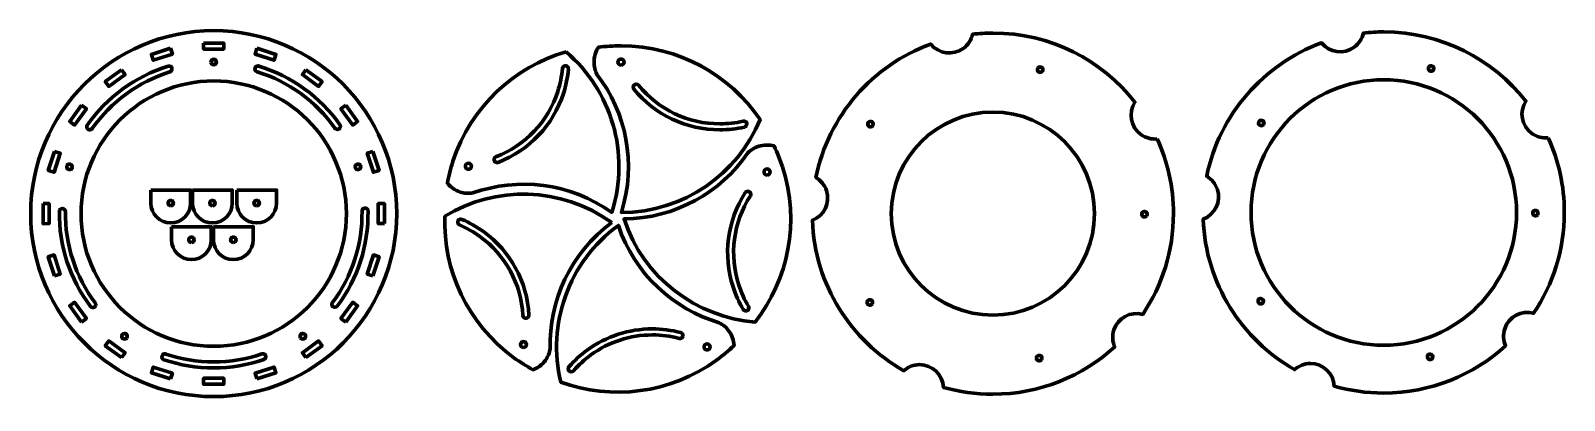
# Model space of a CAD drawing. Header units: inches. Extents: x -572 to 1154, y 60 to 244.
# Drawn here: x -572 to 192, y 60 to 244 of the extents above; entities that cross this region are included whole.
import ezdxf

# ---------------------------------------------------------------- set-up
doc = ezdxf.new("R2010")
doc.units = ezdxf.units.IN
doc.header["$MEASUREMENT"] = 0
doc.layers.add('Layer 1', color=7, linetype='Continuous')

# ---------------------------------------------------------------- blocks, each defined once
blk = doc.blocks.new('block 2')
at = {"layer": 'Layer 1', "color": 7, "lineweight": 100, "true_color": 0xffffff}
for points, knots in [([(-305.08, 233.64), (-330.84, 226.19), (-352.57, 206.52), (-361.48, 179.1), (-362.66, 175.47), (-363.58, 171.81), (-364.24, 168.16), (-362.66, 166.19), (-360.52, 164.64), (-357.94, 163.8), (-355.83, 163.11), (-353.66, 162.98), (-351.61, 163.31), (-329.12, 171.28), (-303.25, 168.49), (-282.41, 153.59), (-272.84, 183.26), (-282.75, 214.56), (-305.08, 233.64)], [0, 0, 0, 0, 1, 1, 1, 2, 2, 2, 3, 3, 3, 4, 4, 4, 5, 5, 5, 6, 6, 6, 6]), ([(-277.76, 236.68), (-281.58, 236.68), (-285.33, 236.42), (-289.02, 235.92), (-290.4, 233.81), (-291.21, 231.3), (-291.21, 228.59), (-291.22, 226.36), (-290.67, 224.26), (-289.72, 222.41), (-275.19, 203.48), (-269.86, 178.02), (-277.58, 153.59), (-246.41, 153.66), (-219.71, 172.76), (-208.46, 199.89), (-223.5, 222.08), (-248.92, 236.68), (-277.76, 236.68)], [0, 0, 0, 0, 1, 1, 1, 2, 2, 2, 3, 3, 3, 4, 4, 4, 5, 5, 5, 6, 6, 6, 6]), ([(-277.76, 227.08), (-278.59, 227.08), (-279.26, 227.75), (-279.26, 228.58), (-279.26, 229.41), (-278.59, 230.09), (-277.76, 230.09), (-276.93, 230.09), (-276.26, 229.41), (-276.26, 228.58), (-276.26, 227.75), (-276.93, 227.08), (-277.76, 227.08)], [0, 0, 0, 0, 1, 1, 1, 2, 2, 2, 3, 3, 3, 4, 4, 4, 4]), ([(-306.43, 212.97), (-311.58, 197.13), (-323.44, 184.59), (-338.98, 178.55), (-339.15, 178.48), (-339.34, 178.44), (-339.52, 178.44), (-340.13, 178.44), (-340.69, 178.83), (-340.91, 179.4), (-341.22, 180.17), (-340.83, 181.04), (-340.06, 181.34), (-325.37, 187.05), (-314.15, 198.92), (-309.28, 213.9), (-308.07, 217.64), (-307.28, 221.5), (-306.93, 225.36), (-306.86, 226.13), (-306.22, 226.72), (-305.44, 226.72), (-305.39, 226.72), (-305.35, 226.72), (-305.3, 226.71), (-304.9, 226.68), (-304.54, 226.49), (-304.28, 226.18), (-304.03, 225.87), (-303.91, 225.48), (-303.94, 225.08), (-304.31, 220.99), (-305.15, 216.92), (-306.43, 212.97)], [0, 0, 0, 0, 1, 1, 1, 2, 2, 2, 3, 3, 3, 4, 4, 4, 5, 5, 5, 6, 6, 6, 7, 7, 7, 8, 8, 8, 9, 9, 9, 10, 10, 10, 11, 11, 11, 11]), ([(-216.24, 196.16), (-220.25, 195.25), (-224.38, 194.79), (-228.53, 194.79), (-245.18, 194.79), (-260.78, 202.19), (-271.33, 215.1), (-271.58, 215.41), (-271.7, 215.8), (-271.66, 216.2), (-271.62, 216.6), (-271.43, 216.96), (-271.12, 217.21), (-270.84, 217.43), (-270.52, 217.55), (-270.17, 217.55), (-269.72, 217.55), (-269.3, 217.35), (-269.01, 217), (-259.03, 204.79), (-244.28, 197.79), (-228.53, 197.79), (-224.61, 197.79), (-220.69, 198.22), (-216.91, 199.09), (-216.79, 199.11), (-216.68, 199.12), (-216.57, 199.12), (-215.88, 199.12), (-215.27, 198.63), (-215.11, 197.96), (-215.03, 197.57), (-215.09, 197.17), (-215.31, 196.83), (-215.52, 196.49), (-215.85, 196.25), (-216.24, 196.16)], [0, 0, 0, 0, 1, 1, 1, 2, 2, 2, 3, 3, 3, 4, 4, 4, 5, 5, 5, 6, 6, 6, 7, 7, 7, 8, 8, 8, 9, 9, 9, 10, 10, 10, 11, 11, 11, 12, 12, 12, 12]), ([(-197.29, 176.27), (-198.47, 179.9), (-199.88, 183.39), (-201.49, 186.74), (-203.92, 187.4), (-206.57, 187.4), (-209.15, 186.57), (-211.26, 185.88), (-213.09, 184.71), (-214.55, 183.24), (-228.07, 163.57), (-250.64, 150.62), (-276.26, 150.42), (-266.55, 120.8), (-240.14, 101.31), (-210.87, 98.99), (-194.41, 120.16), (-188.38, 148.85), (-197.29, 176.27)], [0, 0, 0, 0, 1, 1, 1, 2, 2, 2, 3, 3, 3, 4, 4, 4, 5, 5, 5, 6, 6, 6, 6]), ([(-353.78, 175.1), (-354.61, 175.1), (-355.29, 175.77), (-355.29, 176.6), (-355.29, 177.43), (-354.61, 178.1), (-353.78, 178.1), (-352.95, 178.1), (-352.28, 177.43), (-352.28, 176.6), (-352.28, 175.77), (-352.95, 175.1), (-353.78, 175.1)], [0, 0, 0, 0, 1, 1, 1, 2, 2, 2, 3, 3, 3, 4, 4, 4, 4]), ([(-204.99, 172.26), (-205.82, 172.26), (-206.49, 172.94), (-206.49, 173.77), (-206.49, 174.6), (-205.82, 175.27), (-204.99, 175.27), (-204.16, 175.27), (-203.49, 174.6), (-203.49, 173.77), (-203.49, 172.94), (-204.16, 172.26), (-204.99, 172.26)], [0, 0, 0, 0, 1, 1, 1, 2, 2, 2, 3, 3, 3, 4, 4, 4, 4]), ([(-282.41, 148.54), (-307.67, 166.81), (-340.49, 167.06), (-365.54, 151.72), (-366.41, 124.92), (-354.43, 98.17), (-331.1, 81.22), (-328.01, 78.98), (-324.82, 76.98), (-321.55, 75.22), (-319.19, 76.11), (-317.05, 77.67), (-315.46, 79.86), (-314.15, 81.66), (-313.35, 83.68), (-313.04, 85.73), (-313.66, 109.59), (-303.01, 133.33), (-282.41, 148.54)], [0, 0, 0, 0, 1, 1, 1, 2, 2, 2, 3, 3, 3, 4, 4, 4, 5, 5, 5, 6, 6, 6, 6]), ([(-213.3, 161.87), (-221.83, 148.61), (-223.93, 132.41), (-219.07, 117.43), (-217.85, 113.69), (-216.23, 110.11), (-214.24, 106.78), (-214.03, 106.43), (-213.97, 106.03), (-214.07, 105.64), (-214.17, 105.25), (-214.41, 104.93), (-214.76, 104.72), (-214.99, 104.59), (-215.26, 104.51), (-215.52, 104.51), (-216.06, 104.51), (-216.53, 104.78), (-216.81, 105.24), (-218.92, 108.77), (-220.63, 112.56), (-221.92, 116.51), (-227.06, 132.34), (-224.84, 149.47), (-215.82, 163.49), (-215.55, 163.92), (-215.07, 164.18), (-214.56, 164.18), (-214.27, 164.18), (-214, 164.09), (-213.75, 163.94), (-213.06, 163.49), (-212.86, 162.56), (-213.3, 161.87)], [0, 0, 0, 0, 1, 1, 1, 2, 2, 2, 3, 3, 3, 4, 4, 4, 5, 5, 5, 6, 6, 6, 7, 7, 7, 8, 8, 8, 9, 9, 9, 10, 10, 10, 11, 11, 11, 11]), ([(-324, 101.37), (-324.27, 101.08), (-324.63, 100.9), (-325.03, 100.88), (-325.06, 100.87), (-325.09, 100.87), (-325.12, 100.87), (-325.91, 100.87), (-326.57, 101.49), (-326.61, 102.29), (-327.5, 118.03), (-335.32, 132.36), (-348.07, 141.62), (-351.25, 143.93), (-354.67, 145.88), (-358.24, 147.4), (-358.6, 147.56), (-358.89, 147.85), (-359.04, 148.22), (-359.18, 148.59), (-359.18, 149), (-359.02, 149.37), (-358.78, 149.92), (-358.24, 150.28), (-357.65, 150.28), (-357.44, 150.28), (-357.24, 150.24), (-357.05, 150.16), (-353.28, 148.54), (-349.67, 146.48), (-346.3, 144.05), (-332.83, 134.26), (-324.57, 119.1), (-323.62, 102.46), (-323.6, 102.06), (-323.73, 101.67), (-324, 101.37)], [0, 0, 0, 0, 1, 1, 1, 2, 2, 2, 3, 3, 3, 4, 4, 4, 5, 5, 5, 6, 6, 6, 7, 7, 7, 8, 8, 8, 9, 9, 9, 10, 10, 10, 11, 11, 11, 12, 12, 12, 12]), ([(-223.98, 94.5), (-225.28, 96.3), (-226.95, 97.68), (-228.81, 98.61), (-251.69, 105.39), (-270.98, 122.85), (-279.08, 147.16), (-304.27, 128.77), (-314.64, 97.63), (-307.79, 69.08), (-282.58, 59.96), (-253.43, 63.09), (-230.1, 80.04), (-227.02, 82.28), (-224.13, 84.7), (-221.44, 87.27), (-221.57, 89.79), (-222.38, 92.31), (-223.98, 94.5)], [0, 0, 0, 0, 1, 1, 1, 2, 2, 2, 3, 3, 3, 4, 4, 4, 5, 5, 5, 6, 6, 6, 6]), ([(-246.92, 91.89), (-247.09, 91.23), (-247.69, 90.77), (-248.37, 90.77), (-248.5, 90.77), (-248.63, 90.79), (-248.75, 90.82), (-253.14, 91.97), (-257.64, 92.56), (-262.14, 92.56), (-273.2, 92.56), (-283.8, 89.1), (-292.79, 82.57), (-295.97, 80.26), (-298.88, 77.6), (-301.43, 74.68), (-301.72, 74.36), (-302.13, 74.17), (-302.56, 74.17), (-302.92, 74.17), (-303.27, 74.31), (-303.55, 74.55), (-303.85, 74.81), (-304.03, 75.18), (-304.05, 75.57), (-304.08, 75.97), (-303.95, 76.36), (-303.68, 76.66), (-300.98, 79.75), (-297.91, 82.56), (-294.55, 85), (-285.04, 91.91), (-273.83, 95.56), (-262.15, 95.56), (-257.39, 95.56), (-252.63, 94.94), (-247.99, 93.72), (-247.6, 93.62), (-247.28, 93.37), (-247.07, 93.02), (-246.87, 92.68), (-246.82, 92.28), (-246.92, 91.89)], [0, 0, 0, 0, 1, 1, 1, 2, 2, 2, 3, 3, 3, 4, 4, 4, 5, 5, 5, 6, 6, 6, 7, 7, 7, 8, 8, 8, 9, 9, 9, 10, 10, 10, 11, 11, 11, 12, 12, 12, 13, 13, 13, 14, 14, 14, 14]), ([(-326.34, 86.27), (-327.17, 86.27), (-327.85, 86.94), (-327.85, 87.77), (-327.85, 88.6), (-327.17, 89.27), (-326.34, 89.27), (-325.51, 89.27), (-324.84, 88.6), (-324.84, 87.77), (-324.84, 86.94), (-325.51, 86.27), (-326.34, 86.27)], [0, 0, 0, 0, 1, 1, 1, 2, 2, 2, 3, 3, 3, 4, 4, 4, 4]), ([(-234.86, 85.09), (-235.69, 85.09), (-236.37, 85.76), (-236.37, 86.59), (-236.37, 87.42), (-235.69, 88.09), (-234.86, 88.09), (-234.03, 88.09), (-233.36, 87.42), (-233.36, 86.59), (-233.36, 85.76), (-234.03, 85.09), (-234.86, 85.09)], [0, 0, 0, 0, 1, 1, 1, 2, 2, 2, 3, 3, 3, 4, 4, 4, 4])]:
    blk.add_open_spline(points, degree=3, knots=knots, dxfattribs=at)
blk = doc.blocks.new('block 4')
at = {"layer": 'Layer 1', "color": 7, "lineweight": 100, "true_color": 0xffffff}
for points, knots in [([(-512.02, 164.75), (-512.02, 164.75), (-512.02, 158.28), (-512.02, 158.28), (-512.02, 152.82), (-507.58, 148.39), (-502.12, 148.39), (-496.65, 148.39), (-492.22, 152.82), (-492.22, 158.28), (-492.22, 158.28), (-492.22, 164.75), (-492.22, 164.75), (-492.22, 164.75), (-512.02, 164.75), (-512.02, 164.75)], [0, 0, 0, 0, 1, 1, 1, 2, 2, 2, 3, 3, 3, 4, 4, 4, 5, 5, 5, 5]), ([(-491.26, 164.75), (-491.26, 164.75), (-491.26, 158.28), (-491.26, 158.28), (-491.26, 152.82), (-486.83, 148.39), (-481.36, 148.39), (-475.9, 148.39), (-471.46, 152.82), (-471.46, 158.28), (-471.46, 158.28), (-471.46, 164.75), (-471.46, 164.75), (-471.46, 164.75), (-491.26, 164.75), (-491.26, 164.75)], [0, 0, 0, 0, 1, 1, 1, 2, 2, 2, 3, 3, 3, 4, 4, 4, 5, 5, 5, 5]), ([(-469.19, 164.75), (-469.19, 164.75), (-469.19, 158.28), (-469.19, 158.28), (-469.19, 152.82), (-464.76, 148.39), (-459.3, 148.39), (-453.83, 148.39), (-449.4, 152.82), (-449.4, 158.28), (-449.4, 158.28), (-449.4, 164.75), (-449.4, 164.75), (-449.4, 164.75), (-469.19, 164.75), (-469.19, 164.75)], [0, 0, 0, 0, 1, 1, 1, 2, 2, 2, 3, 3, 3, 4, 4, 4, 5, 5, 5, 5]), ([(-502.12, 156.94), (-502.86, 156.94), (-503.47, 157.54), (-503.47, 158.28), (-503.47, 159.03), (-502.86, 159.63), (-502.12, 159.63), (-501.37, 159.63), (-500.77, 159.03), (-500.77, 158.28), (-500.77, 157.54), (-501.37, 156.94), (-502.12, 156.94)], [0, 0, 0, 0, 1, 1, 1, 2, 2, 2, 3, 3, 3, 4, 4, 4, 4]), ([(-481.36, 156.94), (-482.11, 156.94), (-482.71, 157.54), (-482.71, 158.28), (-482.71, 159.03), (-482.11, 159.63), (-481.36, 159.63), (-480.61, 159.63), (-480.01, 159.03), (-480.01, 158.28), (-480.01, 157.54), (-480.61, 156.94), (-481.36, 156.94)], [0, 0, 0, 0, 1, 1, 1, 2, 2, 2, 3, 3, 3, 4, 4, 4, 4]), ([(-459.3, 156.94), (-460.04, 156.94), (-460.65, 157.54), (-460.65, 158.28), (-460.65, 159.03), (-460.04, 159.63), (-459.3, 159.63), (-458.55, 159.63), (-457.95, 159.03), (-457.95, 158.28), (-457.95, 157.54), (-458.55, 156.94), (-459.3, 156.94)], [0, 0, 0, 0, 1, 1, 1, 2, 2, 2, 3, 3, 3, 4, 4, 4, 4]), ([(-501.7, 146.44), (-501.7, 146.44), (-501.7, 139.98), (-501.7, 139.98), (-501.7, 134.51), (-497.26, 130.08), (-491.8, 130.08), (-486.33, 130.08), (-481.9, 134.51), (-481.9, 139.98), (-481.9, 139.98), (-481.9, 146.44), (-481.9, 146.44), (-481.9, 146.44), (-501.7, 146.44), (-501.7, 146.44)], [0, 0, 0, 0, 1, 1, 1, 2, 2, 2, 3, 3, 3, 4, 4, 4, 5, 5, 5, 5]), ([(-480.83, 146.44), (-480.83, 146.44), (-480.83, 139.98), (-480.83, 139.98), (-480.83, 134.51), (-476.4, 130.08), (-470.93, 130.08), (-465.47, 130.08), (-461.04, 134.51), (-461.04, 139.98), (-461.04, 139.98), (-461.04, 146.44), (-461.04, 146.44), (-461.04, 146.44), (-480.83, 146.44), (-480.83, 146.44)], [0, 0, 0, 0, 1, 1, 1, 2, 2, 2, 3, 3, 3, 4, 4, 4, 5, 5, 5, 5]), ([(-491.8, 138.62), (-492.54, 138.62), (-493.15, 139.23), (-493.15, 139.97), (-493.15, 140.72), (-492.54, 141.33), (-491.8, 141.33), (-491.05, 141.33), (-490.45, 140.72), (-490.45, 139.97), (-490.45, 139.23), (-491.05, 138.62), (-491.8, 138.62)], [0, 0, 0, 0, 1, 1, 1, 2, 2, 2, 3, 3, 3, 4, 4, 4, 4]), ([(-470.93, 138.62), (-471.68, 138.62), (-472.28, 139.23), (-472.28, 139.97), (-472.28, 140.72), (-471.68, 141.33), (-470.93, 141.33), (-470.19, 141.33), (-469.58, 140.72), (-469.58, 139.97), (-469.58, 139.23), (-470.19, 138.62), (-470.93, 138.62)], [0, 0, 0, 0, 1, 1, 1, 2, 2, 2, 3, 3, 3, 4, 4, 4, 4])]:
    blk.add_open_spline(points, degree=3, knots=knots, dxfattribs=at)

msp = doc.modelspace()

# ---------------------------------------------------------------- linework, layer by layer
at = {"layer": 'Layer 1', "color": 7, "lineweight": 100, "true_color": 0xffffff}
for points in [[(-485.71, 238.05), (-475.71, 238.05), (-475.71, 235.05), (-485.71, 235.05), (-485.71, 238.05)], [(-502.23, 235.43), (-501.3, 232.58), (-510.81, 229.49), (-511.74, 232.34), (-502.23, 235.43)], [(-459.19, 235.43), (-449.68, 232.34), (-450.6, 229.49), (-460.11, 232.58), (-459.19, 235.43)], [(-526.64, 224.74), (-524.88, 222.32), (-532.97, 216.44), (-534.73, 218.87), (-526.64, 224.74)], [(-434.77, 224.75), (-426.68, 218.87), (-428.45, 216.44), (-436.54, 222.32), (-434.77, 224.75)], [(-546.56, 207.04), (-544.13, 205.28), (-550.01, 197.19), (-552.44, 198.95), (-546.56, 207.04)], [(-414.86, 207.04), (-408.98, 198.95), (-411.41, 197.19), (-417.28, 205.28), (-414.86, 207.04)], [(-560.03, 184.05), (-557.18, 183.12), (-560.27, 173.61), (-563.12, 174.54), (-560.03, 184.05)], [(-401.38, 184.05), (-398.29, 174.54), (-401.15, 173.61), (-404.24, 183.12), (-401.38, 184.05)], [(-565.74, 158.02), (-562.74, 158.02), (-562.74, 148.02), (-565.74, 148.01), (-565.74, 158.02)], [(-395.68, 148.02), (-398.68, 148.02), (-398.68, 158.02), (-395.68, 158.02), (-395.68, 148.02)], [(-560.03, 121.98), (-563.12, 131.5), (-560.27, 132.42), (-557.18, 122.91), (-560.03, 121.98)], [(-401.38, 121.98), (-404.24, 122.91), (-401.15, 132.42), (-398.29, 131.49), (-401.38, 121.98)], [(-546.56, 98.99), (-552.44, 107.08), (-550.01, 108.85), (-544.13, 100.76), (-546.56, 98.99)], [(-414.86, 98.99), (-417.28, 100.76), (-411.41, 108.85), (-408.98, 107.08), (-414.86, 98.99)], [(-526.64, 81.29), (-534.73, 87.16), (-532.97, 89.59), (-524.88, 83.71), (-526.64, 81.29)], [(-434.77, 81.29), (-436.54, 83.71), (-428.45, 89.59), (-426.68, 87.16), (-434.77, 81.29)], [(-502.23, 70.6), (-511.74, 73.69), (-510.81, 76.55), (-501.3, 73.46), (-502.23, 70.6)], [(-459.19, 70.6), (-460.11, 73.46), (-450.6, 76.55), (-449.68, 73.69), (-459.19, 70.6)], [(-475.71, 67.99), (-485.71, 67.99), (-485.71, 70.99), (-475.71, 70.99), (-475.71, 67.99), (-475.71, 67.99)]]:
    msp.add_lwpolyline(points, dxfattribs=at)
for points, knots in [([(-480.71, 244.22), (-531, 244.22), (-571.91, 203.3), (-571.91, 153.02), (-571.91, 102.73), (-531, 61.82), (-480.71, 61.82), (-430.42, 61.82), (-389.51, 102.73), (-389.51, 153.02), (-389.51, 203.3), (-430.42, 244.22), (-480.71, 244.22)], [0, 0, 0, 0, 1, 1, 1, 2, 2, 2, 3, 3, 3, 4, 4, 4, 4]), ([(-10.53, 190.27), (-13.33, 189.98), (-16.25, 190.68), (-18.7, 192.46), (-23.85, 196.2), (-25.09, 203.29), (-21.65, 208.55), (-38.13, 229.53), (-63.73, 243.02), (-92.48, 243.02), (-95.9, 243.02), (-99.27, 242.82), (-102.59, 242.45), (-103.19, 239.7), (-104.74, 237.15), (-107.2, 235.37), (-112.35, 231.63), (-119.49, 232.64), (-123.43, 237.56), (-152.41, 226.94), (-174.41, 201.85), (-180.67, 171.05), (-178.24, 169.63), (-176.29, 167.36), (-175.35, 164.47), (-173.39, 158.43), (-176.54, 151.96), (-182.41, 149.72), (-181.26, 117.55), (-163.21, 89.68), (-136.88, 74.72), (-134.78, 76.59), (-132.02, 77.74), (-128.98, 77.74), (-122.62, 77.74), (-117.44, 72.72), (-117.14, 66.43), (-109.3, 64.21), (-101.03, 63.02), (-92.48, 63.02), (-69.07, 63.02), (-47.75, 71.96), (-31.74, 86.61), (-32.87, 89.18), (-33.1, 92.16), (-32.17, 95.04), (-30.2, 101.09), (-23.84, 104.46), (-17.77, 102.82), (-8.12, 117.16), (-2.48, 134.43), (-2.48, 153.02), (-2.48, 166.3), (-5.36, 178.91), (-10.53, 190.27)], [0, 0, 0, 0, 1, 1, 1, 2, 2, 2, 3, 3, 3, 4, 4, 4, 5, 5, 5, 6, 6, 6, 7, 7, 7, 8, 8, 8, 9, 9, 9, 10, 10, 10, 11, 11, 11, 12, 12, 12, 13, 13, 13, 14, 14, 14, 15, 15, 15, 16, 16, 16, 17, 17, 17, 18, 18, 18, 18]), ([(184.23, 190.84), (181.43, 190.56), (178.52, 191.25), (176.06, 193.04), (170.91, 196.77), (169.67, 203.86), (173.11, 209.13), (156.63, 230.11), (131.03, 243.59), (102.28, 243.59), (98.86, 243.59), (95.49, 243.39), (92.17, 243.02), (91.57, 240.28), (90.02, 237.73), (87.56, 235.95), (82.41, 232.21), (75.27, 233.22), (71.33, 238.13), (42.36, 227.52), (20.35, 202.43), (14.09, 171.62), (16.52, 170.2), (18.47, 167.93), (19.41, 165.04), (21.37, 159), (18.22, 152.54), (12.35, 150.3), (13.5, 118.12), (31.55, 90.26), (57.88, 75.29), (59.98, 77.16), (62.74, 78.31), (65.78, 78.31), (72.14, 78.31), (77.32, 73.3), (77.62, 67.01), (85.46, 64.78), (93.73, 63.59), (102.28, 63.59), (125.69, 63.59), (147.01, 72.53), (163.02, 87.18), (161.9, 89.76), (161.66, 92.73), (162.59, 95.61), (164.56, 101.66), (170.92, 105.04), (176.99, 103.39), (186.64, 117.73), (192.28, 135), (192.28, 153.59), (192.28, 166.88), (189.4, 179.49), (184.23, 190.84)], [0, 0, 0, 0, 1, 1, 1, 2, 2, 2, 3, 3, 3, 4, 4, 4, 5, 5, 5, 6, 6, 6, 7, 7, 7, 8, 8, 8, 9, 9, 9, 10, 10, 10, 11, 11, 11, 12, 12, 12, 13, 13, 13, 14, 14, 14, 15, 15, 15, 16, 16, 16, 17, 17, 17, 18, 18, 18, 18]), ([(-482.09, 228.58), (-482.09, 229.34), (-481.47, 229.97), (-480.71, 229.97), (-480.71, 229.97), (-480.71, 229.97), (-480.71, 229.97), (-479.95, 229.97), (-479.33, 229.34), (-479.33, 228.58), (-479.33, 227.82), (-479.95, 227.2), (-480.71, 227.2), (-481.47, 227.2), (-482.09, 227.82), (-482.09, 228.58)], [0, 0, 0, 0, 1, 1, 1, 2, 2, 2, 3, 3, 3, 4, 4, 4, 5, 5, 5, 5]), ([(-543.69, 197.15), (-533.91, 211.09), (-519.61, 221.51), (-503.44, 226.5), (-503.3, 226.54), (-503.15, 226.57), (-503, 226.57), (-502.34, 226.57), (-501.76, 226.14), (-501.57, 225.51), (-501.45, 225.13), (-501.49, 224.72), (-501.68, 224.37), (-501.86, 224.01), (-502.18, 223.75), (-502.56, 223.64), (-518.1, 218.84), (-531.83, 208.82), (-541.23, 195.43), (-541.49, 195.06), (-541.9, 194.83), (-542.35, 194.8), (-542.39, 194.79), (-542.43, 194.79), (-542.46, 194.79), (-542.77, 194.79), (-543.07, 194.89), (-543.32, 195.06), (-544, 195.54), (-544.16, 196.48), (-543.69, 197.15)], [0, 0, 0, 0, 1, 1, 1, 2, 2, 2, 3, 3, 3, 4, 4, 4, 5, 5, 5, 6, 6, 6, 7, 7, 7, 8, 8, 8, 9, 9, 9, 10, 10, 10, 10]), ([(-460.07, 225.56), (-459.87, 226.19), (-459.3, 226.62), (-458.64, 226.62), (-458.49, 226.62), (-458.34, 226.6), (-458.19, 226.55), (-441.92, 221.56), (-427.59, 211.19), (-417.85, 197.35), (-417.37, 196.67), (-417.53, 195.73), (-418.21, 195.26), (-418.46, 195.08), (-418.76, 194.99), (-419.07, 194.99), (-419.56, 194.99), (-420.02, 195.22), (-420.3, 195.62), (-429.66, 208.92), (-443.43, 218.89), (-459.07, 223.69), (-459.5, 223.82), (-459.85, 224.14), (-460.02, 224.56), (-460.16, 224.89), (-460.17, 225.22), (-460.07, 225.56)], [0, 0, 0, 0, 1, 1, 1, 2, 2, 2, 3, 3, 3, 4, 4, 4, 5, 5, 5, 6, 6, 6, 7, 7, 7, 8, 8, 8, 9, 9, 9, 9]), ([(-69.98, 225.58), (-69.54, 226.18), (-68.69, 226.31), (-68.09, 225.87), (-67.49, 225.43), (-67.36, 224.58), (-67.8, 223.98), (-68.24, 223.38), (-69.08, 223.25), (-69.68, 223.69), (-70.29, 224.13), (-70.42, 224.97), (-69.98, 225.58)], [0, 0, 0, 0, 1, 1, 1, 2, 2, 2, 3, 3, 3, 4, 4, 4, 4]), ([(124.78, 226.15), (125.22, 226.75), (126.07, 226.88), (126.67, 226.44), (127.27, 226), (127.41, 225.16), (126.96, 224.55), (126.52, 223.95), (125.68, 223.82), (125.08, 224.26), (124.47, 224.7), (124.34, 225.55), (124.78, 226.15)], [0, 0, 0, 0, 1, 1, 1, 2, 2, 2, 3, 3, 3, 4, 4, 4, 4]), ([(-480.71, 86.9), (-517.17, 86.9), (-546.83, 116.56), (-546.83, 153.02), (-546.83, 189.48), (-517.17, 219.14), (-480.71, 219.14), (-444.25, 219.14), (-414.59, 189.48), (-414.59, 153.02), (-414.59, 116.56), (-444.25, 86.9), (-480.71, 86.9)], [0, 0, 0, 0, 1, 1, 1, 2, 2, 2, 3, 3, 3, 4, 4, 4, 4]), ([(102.31, 87.44), (65.78, 87.44), (36.17, 117.06), (36.17, 153.59), (36.17, 190.12), (65.78, 219.74), (102.31, 219.74), (138.84, 219.74), (168.46, 190.12), (168.46, 153.59), (168.46, 117.06), (138.84, 87.44), (102.31, 87.44)], [0, 0, 0, 0, 1, 1, 1, 2, 2, 2, 3, 3, 3, 4, 4, 4, 4]), ([(-152.38, 196.82), (-152.82, 196.22), (-153.66, 196.09), (-154.26, 196.53), (-154.87, 196.97), (-155, 197.82), (-154.56, 198.42), (-154.12, 199.02), (-153.27, 199.15), (-152.67, 198.71), (-152.07, 198.27), (-151.93, 197.42), (-152.38, 196.82)], [0, 0, 0, 0, 1, 1, 1, 2, 2, 2, 3, 3, 3, 4, 4, 4, 4]), ([(-92.45, 102.4), (-120.4, 102.4), (-143.06, 125.06), (-143.06, 153.02), (-143.06, 180.97), (-120.4, 203.63), (-92.45, 203.63), (-64.5, 203.63), (-41.84, 180.97), (-41.84, 153.02), (-41.84, 125.06), (-64.5, 102.4), (-92.45, 102.4)], [0, 0, 0, 0, 1, 1, 1, 2, 2, 2, 3, 3, 3, 4, 4, 4, 4]), ([(42.39, 197.4), (41.94, 196.79), (41.1, 196.66), (40.5, 197.1), (39.89, 197.54), (39.76, 198.39), (40.2, 198.99), (40.64, 199.6), (41.49, 199.73), (42.09, 199.29), (42.7, 198.84), (42.83, 198), (42.39, 197.4)], [0, 0, 0, 0, 1, 1, 1, 2, 2, 2, 3, 3, 3, 4, 4, 4, 4]), ([(-553.89, 176.79), (-553.71, 177.37), (-553.18, 177.75), (-552.58, 177.75), (-552.43, 177.75), (-552.29, 177.73), (-552.15, 177.68), (-551.8, 177.57), (-551.51, 177.32), (-551.34, 177), (-551.18, 176.66), (-551.15, 176.29), (-551.26, 175.94), (-551.45, 175.37), (-551.97, 174.99), (-552.57, 174.99), (-552.72, 174.99), (-552.86, 175.01), (-553, 175.05), (-553.73, 175.29), (-554.13, 176.07), (-553.89, 176.79)], [0, 0, 0, 0, 1, 1, 1, 2, 2, 2, 3, 3, 3, 4, 4, 4, 5, 5, 5, 6, 6, 6, 7, 7, 7, 7]), ([(-407.52, 176.8), (-407.41, 176.45), (-407.44, 176.07), (-407.61, 175.74), (-407.78, 175.41), (-408.06, 175.17), (-408.41, 175.06), (-408.55, 175.01), (-408.7, 174.99), (-408.84, 174.99), (-409.44, 174.99), (-409.97, 175.37), (-410.15, 175.94), (-410.39, 176.67), (-409.99, 177.45), (-409.27, 177.68), (-409.13, 177.73), (-408.98, 177.75), (-408.84, 177.75), (-408.24, 177.75), (-407.71, 177.37), (-407.52, 176.8)], [0, 0, 0, 0, 1, 1, 1, 2, 2, 2, 3, 3, 3, 4, 4, 4, 5, 5, 5, 6, 6, 6, 7, 7, 7, 7]), ([(-539.49, 107.3), (-539.57, 106.96), (-539.76, 106.67), (-540.04, 106.46), (-540.31, 106.27), (-540.62, 106.16), (-540.94, 106.16), (-541.42, 106.16), (-541.86, 106.38), (-542.14, 106.76), (-552.37, 120.36), (-557.87, 137.18), (-557.62, 154.1), (-557.61, 154.92), (-556.93, 155.58), (-556.12, 155.58), (-556.12, 155.58), (-556.1, 155.58), (-556.1, 155.58), (-555.27, 155.57), (-554.61, 154.88), (-554.62, 154.06), (-554.86, 137.8), (-549.58, 121.64), (-539.75, 108.56), (-539.48, 108.2), (-539.38, 107.74), (-539.49, 107.3)], [0, 0, 0, 0, 1, 1, 1, 2, 2, 2, 3, 3, 3, 4, 4, 4, 5, 5, 5, 6, 6, 6, 7, 7, 7, 8, 8, 8, 9, 9, 9, 9]), ([(-420.33, 106.33), (-420.65, 106.33), (-420.96, 106.43), (-421.22, 106.63), (-421.88, 107.13), (-422.02, 108.07), (-421.52, 108.73), (-411.77, 121.74), (-406.54, 137.92), (-406.81, 154.28), (-406.82, 154.73), (-406.62, 155.16), (-406.27, 155.45), (-406.01, 155.68), (-405.7, 155.8), (-405.35, 155.8), (-405.35, 155.8), (-405.31, 155.8), (-405.31, 155.8), (-404.5, 155.8), (-403.83, 155.14), (-403.82, 154.33), (-403.54, 137.31), (-408.97, 120.47), (-419.12, 106.93), (-419.41, 106.54), (-419.84, 106.33), (-420.33, 106.33)], [0, 0, 0, 0, 1, 1, 1, 2, 2, 2, 3, 3, 3, 4, 4, 4, 5, 5, 5, 6, 6, 6, 7, 7, 7, 8, 8, 8, 9, 9, 9, 9]), ([(-15.83, 151.93), (-16.27, 151.33), (-17.12, 151.2), (-17.72, 151.64), (-18.32, 152.08), (-18.45, 152.92), (-18.01, 153.53), (-17.57, 154.13), (-16.73, 154.26), (-16.12, 153.82), (-15.52, 153.38), (-15.39, 152.53), (-15.83, 151.93)], [0, 0, 0, 0, 1, 1, 1, 2, 2, 2, 3, 3, 3, 4, 4, 4, 4]), ([(178.93, 152.5), (178.49, 151.9), (177.64, 151.77), (177.04, 152.21), (176.44, 152.65), (176.31, 153.5), (176.75, 154.1), (177.19, 154.7), (178.03, 154.83), (178.64, 154.39), (179.24, 153.95), (179.37, 153.11), (178.93, 152.5)], [0, 0, 0, 0, 1, 1, 1, 2, 2, 2, 3, 3, 3, 4, 4, 4, 4]), ([(-152.68, 107.99), (-153.13, 107.39), (-153.97, 107.26), (-154.57, 107.7), (-155.18, 108.14), (-155.31, 108.98), (-154.87, 109.59), (-154.42, 110.19), (-153.58, 110.32), (-152.98, 109.88), (-152.37, 109.44), (-152.24, 108.59), (-152.68, 107.99)], [0, 0, 0, 0, 1, 1, 1, 2, 2, 2, 3, 3, 3, 4, 4, 4, 4]), ([(42.08, 108.56), (41.64, 107.96), (40.79, 107.83), (40.19, 108.27), (39.58, 108.71), (39.45, 109.56), (39.89, 110.16), (40.34, 110.76), (41.18, 110.89), (41.78, 110.45), (42.39, 110.01), (42.52, 109.17), (42.08, 108.56)], [0, 0, 0, 0, 1, 1, 1, 2, 2, 2, 3, 3, 3, 4, 4, 4, 4]), ([(-524, 91.07), (-524.26, 90.71), (-524.68, 90.5), (-525.13, 90.5), (-525.42, 90.5), (-525.7, 90.59), (-525.94, 90.76), (-526.24, 90.98), (-526.43, 91.3), (-526.49, 91.67), (-526.55, 92.04), (-526.46, 92.39), (-526.24, 92.7), (-525.98, 93.05), (-525.56, 93.26), (-525.12, 93.26), (-524.83, 93.26), (-524.55, 93.17), (-524.31, 93), (-523.7, 92.55), (-523.56, 91.69), (-524, 91.07)], [0, 0, 0, 0, 1, 1, 1, 2, 2, 2, 3, 3, 3, 4, 4, 4, 5, 5, 5, 6, 6, 6, 7, 7, 7, 7]), ([(-437.41, 91.07), (-437.63, 91.37), (-437.71, 91.73), (-437.66, 92.1), (-437.6, 92.47), (-437.41, 92.78), (-437.1, 93), (-436.86, 93.17), (-436.58, 93.27), (-436.29, 93.27), (-435.84, 93.27), (-435.44, 93.06), (-435.17, 92.7), (-434.72, 92.08), (-434.86, 91.21), (-435.47, 90.77), (-435.72, 90.59), (-436, 90.5), (-436.29, 90.5), (-436.73, 90.5), (-437.15, 90.71), (-437.41, 91.07)], [0, 0, 0, 0, 1, 1, 1, 2, 2, 2, 3, 3, 3, 4, 4, 4, 5, 5, 5, 6, 6, 6, 7, 7, 7, 7]), ([(-455.7, 80.29), (-463.75, 77.53), (-472.19, 76.13), (-480.77, 76.13), (-489.26, 76.13), (-497.58, 77.5), (-505.51, 80.21), (-506.29, 80.47), (-506.71, 81.33), (-506.44, 82.11), (-506.23, 82.72), (-505.66, 83.13), (-505.02, 83.13), (-504.86, 83.13), (-504.7, 83.1), (-504.54, 83.04), (-496.92, 80.44), (-488.92, 79.12), (-480.77, 79.12), (-472.53, 79.12), (-464.42, 80.47), (-456.67, 83.13), (-456.51, 83.18), (-456.35, 83.21), (-456.18, 83.21), (-455.9, 83.21), (-455.63, 83.13), (-455.39, 82.98), (-455.09, 82.8), (-454.88, 82.53), (-454.77, 82.2), (-454.5, 81.42), (-454.92, 80.56), (-455.7, 80.29)], [0, 0, 0, 0, 1, 1, 1, 2, 2, 2, 3, 3, 3, 4, 4, 4, 5, 5, 5, 6, 6, 6, 7, 7, 7, 8, 8, 8, 9, 9, 9, 10, 10, 10, 11, 11, 11, 11]), ([(-68.3, 80.24), (-68.74, 79.64), (-69.58, 79.51), (-70.18, 79.95), (-70.79, 80.39), (-70.92, 81.24), (-70.48, 81.84), (-70.04, 82.44), (-69.19, 82.57), (-68.59, 82.13), (-67.99, 81.69), (-67.85, 80.85), (-68.3, 80.24)], [0, 0, 0, 0, 1, 1, 1, 2, 2, 2, 3, 3, 3, 4, 4, 4, 4]), ([(126.47, 80.82), (126.02, 80.22), (125.18, 80.08), (124.58, 80.53), (123.97, 80.97), (123.84, 81.81), (124.28, 82.42), (124.72, 83.02), (125.57, 83.15), (126.17, 82.71), (126.78, 82.27), (126.91, 81.42), (126.47, 80.82)], [0, 0, 0, 0, 1, 1, 1, 2, 2, 2, 3, 3, 3, 4, 4, 4, 4])]:
    msp.add_open_spline(points, degree=3, knots=knots, dxfattribs=at)

# ---------------------------------------------------------------- block references
at = {"layer": 'Layer 1'}
for name in ['block 2', 'block 4']:
    msp.add_blockref(name, (0, 0), dxfattribs=at)

doc.saveas('drawing.dxf')
